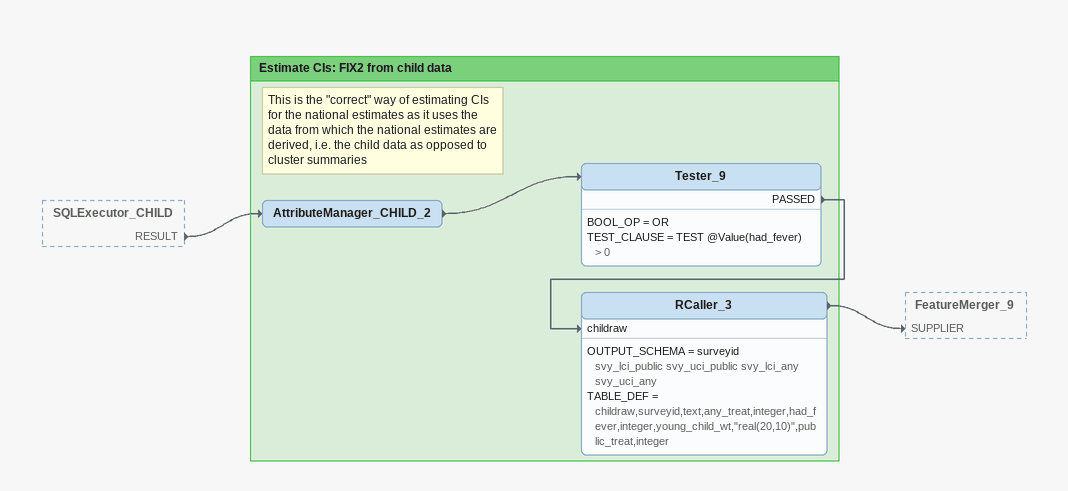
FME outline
SQLExecutor_CHILD [outside]
    RESULT -> AttributeManager_CHILD_2

Bookmark: Estimate CIs: FIX2 from child data
Note: This is the "correct" way of estimating CIs for the national estimates as it uses the data from which the national estimates are derived, i.e. the child data as opposed to cluster summaries
AttributeManager_CHILD_2
    -> Tester_9
Tester_9
    BOOL_OP = OR
    TEST_CLAUSE = TEST @Value(had_fever) > 0
    PASSED -> RCaller_3 [childraw]
RCaller_3
    OUTPUT_SCHEMA = surveyid svy_lci_public svy_uci_public svy_lci_any svy_uci_any
    TABLE_DEF = childraw,surveyid,text,any_treat,integer,had_fever,integer,young_child_wt,"real(20,10)",public_treat,integer
    -> FeatureMerger_9 [SUPPLIER]
